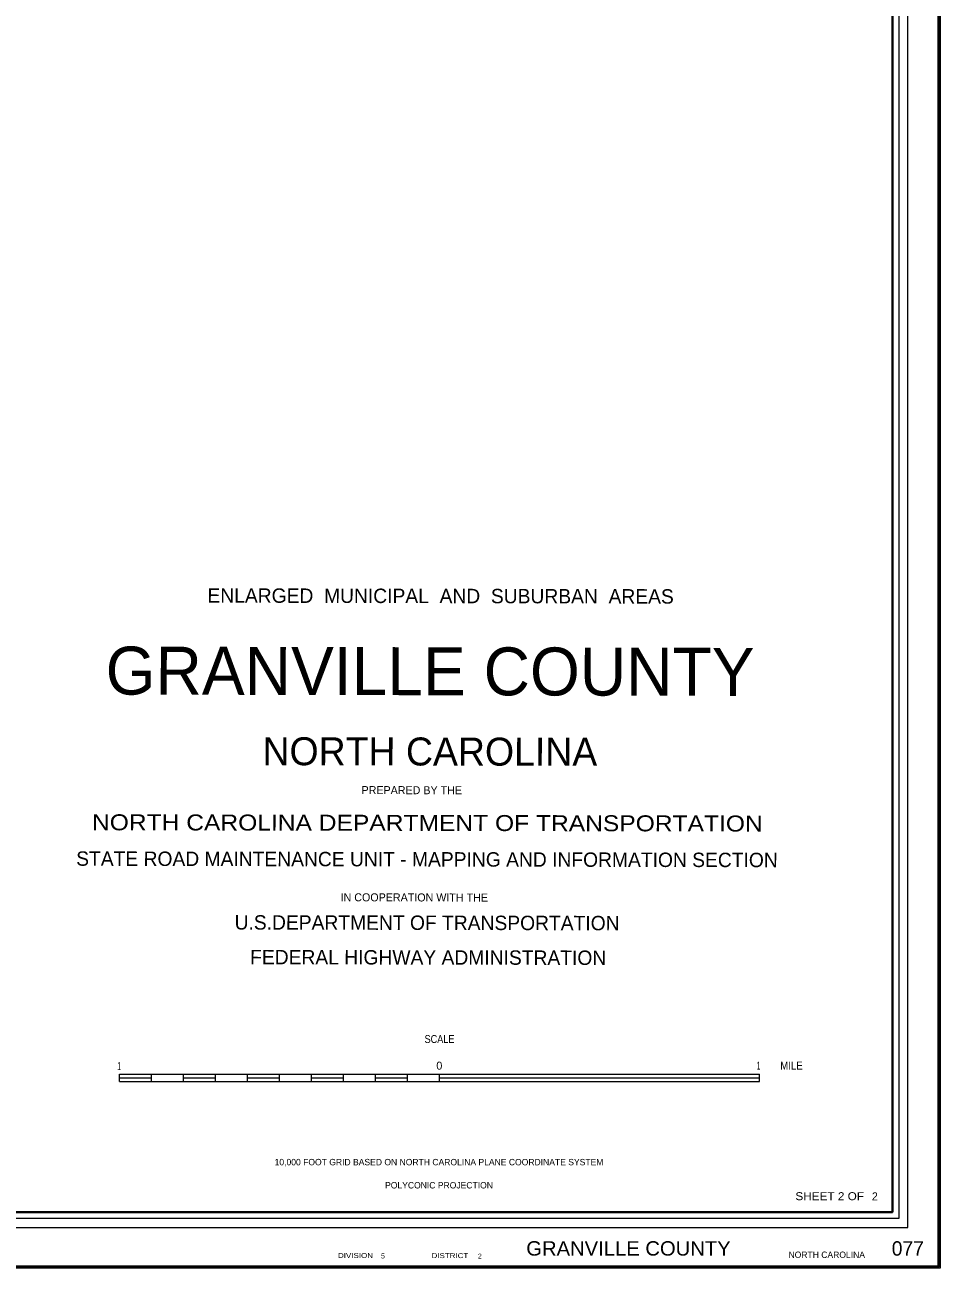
# Model space of a CAD drawing. Extents: x 595731 to 692645, y 256695 to 375960.
# Drawn here: x 674224 to 692645, y 319563 to 344578 of the extents above; entities that cross this region are included whole.
import ezdxf
from ezdxf.enums import TextEntityAlignment as Align

# ---------------------------------------------------------------- set-up
doc = ezdxf.new("R2010")
doc.units = 0
doc.header["$LTSCALE"] = 50
doc.header["$PDMODE"] = 32
doc.header["$PDSIZE"] = 25
doc.layers.add('1', color=7, linetype='Continuous', lineweight=25)
doc.layers.add('20', color=7, linetype='Continuous', lineweight=13)
doc.layers.add('12', color=7, linetype='Continuous')

msp = doc.modelspace()

# ---------------------------------------------------------------- linework, layer by layer
at = {"layer": '1', "lineweight": 13}
msp.add_lwpolyline([(692645.35, 319563.23), (596014.71, 319563.23), (596014.71, 375960.27), (692645.35, 375960.27)], close=True, dxfattribs=at)
msp.add_lwpolyline([(692645.35, 319563.23), (596014.71, 319563.23), (596014.71, 375960.27), (692645.35, 375960.27)], close=True, dxfattribs=at)
at = {"layer": '1'}
msp.add_point((692610.35, 319598.23), dxfattribs=at)
msp.add_point((692610.35, 319598.23), dxfattribs=at)
at = {"layer": '20'}
for p, q in [((676132.23, 323317.64), (676132.23, 323467.39)), ((676132.23, 323467.39), (682569.61, 323467.39)), ((676775.97, 323317.64), (676775.97, 323467.39)), ((677419.71, 323317.64), (677419.71, 323467.39)), ((678063.44, 323317.64), (678063.44, 323467.39)), ((678707.18, 323317.64), (678707.18, 323467.39)), ((679350.92, 323317.64), (679350.92, 323467.39)), ((679994.66, 323317.64), (679994.66, 323467.39)), ((680638.39, 323317.64), (680638.39, 323467.39)), ((681282.13, 323317.64), (681282.13, 323467.39)), ((681925.87, 323317.64), (681925.87, 323467.39)), ((676132.23, 323392.52), (676775.97, 323392.52)), ((676132.23, 323317.64), (682569.61, 323317.64)), ((677419.71, 323392.52), (678063.44, 323392.52)), ((678707.18, 323392.52), (679350.92, 323392.52)), ((679994.66, 323392.52), (680638.39, 323392.52)), ((681282.13, 323392.52), (681925.87, 323392.52)), ((682569.61, 323392.52), (689006.98, 323392.52))]:
    msp.add_line(p, q, dxfattribs=at)
at = {"layer": '20', "lineweight": 40}
for points in [[(596049.71, 375925.27), (692610.35, 375925.27), (692610.35, 319598.23), (596049.71, 319598.23)], [(599237.56, 374816.31), (691684.84, 374816.31), (691684.84, 320689.94), (599237.56, 320689.94)]]:
    msp.add_lwpolyline(points, close=True, dxfattribs=at)
at = {"layer": '20'}
msp.add_lwpolyline([(598928.37, 375141.77), (598928.37, 320380.66), (599106.93, 320559.34), (599106.93, 374946.94), (691815.45, 374946.94), (691815.45, 320559.34), (599106.93, 320559.34), (598928.37, 320380.66), (691994.03, 320380.66), (691994.03, 375141.77)], close=True, dxfattribs=at)
for points in [[(682569.61, 323317.64), (689006.98, 323317.64), (689006.98, 323467.39)], [(682569.61, 323317.64), (682569.61, 323467.39), (689006.98, 323467.39)]]:
    msp.add_lwpolyline(points, dxfattribs=at)

# ---------------------------------------------------------------- texts
at = {"layer": '12'}
for s, height, rotation, p in [('ENLARGED  MUNICIPAL  AND  SUBURBAN  AREAS', 289.7, 359.882, (682591.76, 332942.77)), ('   GRANVILLE COUNTY   ', 965.6, 359.88, (682378.65, 331089.99)), ('NORTH CAROLINA', 563.3, 359.887, (682375.23, 329676.23)), ('PREPARED BY THE', 161, 359.886, (682010.86, 329099.2)), ('STATE ROAD MAINTENANCE UNIT - MAPPING AND INFORMATION SECTION', 289.7, 359.882, (682316.87, 327644.14)), ('IN COOPERATION WITH THE', 161, 359.887, (682062.02, 326941.34)), ('U.S.DEPARTMENT OF TRANSPORTATION', 289.7, 359.886, (682318.96, 326367.79)), ('FEDERAL HIGHWAY ADMINISTRATION', 289.7, 359.886, (682341.2, 325669.88))]:
    msp.add_text(s, height=height, rotation=rotation, dxfattribs=at).set_placement(p, align=Align.CENTER)
at = {"layer": '12', "width": 1.15}
msp.add_text('NORTH CAROLINA DEPARTMENT OF TRANSPORTATION', height=321.8, rotation=359.887, dxfattribs=at).set_placement((682324.66, 328360.25), align=Align.CENTER)
at = {"layer": '20'}
for s, height, width, p in [('SCALE', 161, 0.85, (682569.4, 324092.36)), ('1', 161, 0.5, (676120.74, 323548.02)), ('1', 161, 0.5, (688991.4, 323558.97)), ('MILE', 161, 0.9, (689653.77, 323559.16)), ('SHEET 2 OF', 160.9, 1.1, (690422.71, 320930.25)), ('GRANVILLE COUNTY   ', 289.7, 1.05, (686542.17, 319815.53)), ('DIVISION', 100, 1.2, (680878.68, 319767.18)), ('DISTRICT', 100, 1.2, (682779.05, 319764.88))]:
    msp.add_text(s, height=height, dxfattribs=dict(at, width=width)).set_placement(p, align=Align.CENTER)
for s, height, p in [('0', 161, (682565.71, 323556.32)), ('2  ', 160.9, (691390.82, 320926.33)), ('077', 289.7, (691994.48, 319814.18))]:
    msp.add_text(s, height=height, dxfattribs=at).set_placement(p, align=Align.CENTER)
for s, rotation, p in [('10,000 FOOT GRID BASED ON NORTH CAROLINA PLANE COORDINATE SYSTEM', 359.995, (682559.44, 321632.16)), ('POLYCONIC PROJECTION', 0.001, (682559.6, 321166.38))]:
    msp.add_text(s, height=128.7, rotation=rotation, dxfattribs=at).set_placement(p, align=Align.CENTER)
for s, height, p in [(' 5', 100, (681354.41, 319757.94)), (' 2', 100, (683304.14, 319754.48)), ('NORTH CAROLINA', 128.7, (689593.12, 319768.08))]:
    msp.add_text(s, height=height, dxfattribs=at).set_placement(p)

doc.saveas('drawing.dxf')
